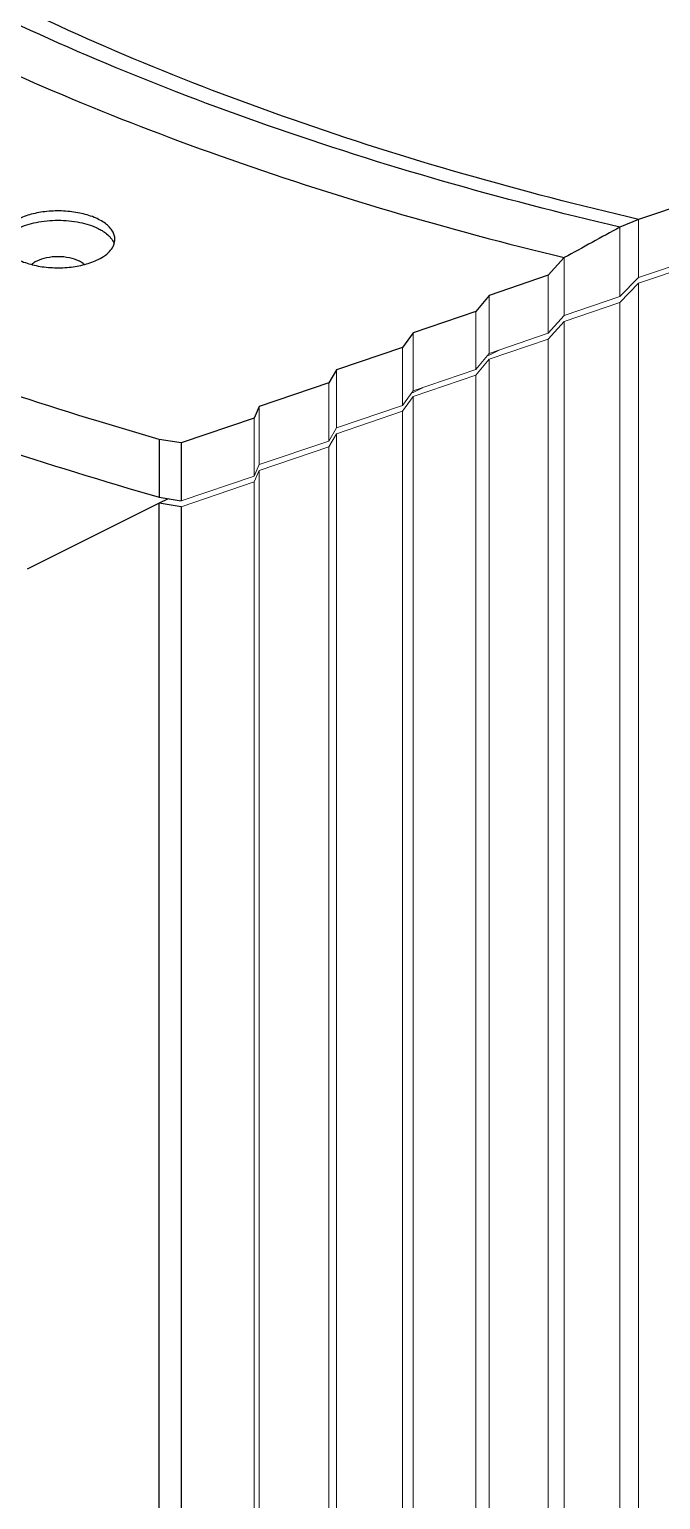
# Model space of a CAD drawing. Header units: millimetres. Extents: x 208114 to 212367, y 170574 to 176275.
# Drawn here: x 211470.1 to 211519.1, y 175258.6 to 175372.9 of the extents above; entities that cross this region are included whole.
import ezdxf

# ---------------------------------------------------------------- set-up
doc = ezdxf.new("R2010")
doc.units = ezdxf.units.MM
doc.header["$LTSCALE"] = 10
doc.layers.add('标注', color=251, linetype='Continuous', lineweight=9)

msp = doc.modelspace()

# ---------------------------------------------------------------- linework, layer by layer
for p, q in [((211521.5, 175359.49), (211517.43, 175358.11)), ((211517.43, 175358.11), (211515.98, 175357.51)), ((211511.66, 175355.14), (211510.41, 175353.77)), ((211510.41, 175353.77), (211505.82, 175352.2)), ((211505.82, 175352.2), (211504.78, 175350.95)), ((211504.78, 175350.95), (211499.93, 175349.29)), ((211499.93, 175349.29), (211499.1, 175348.16)), ((211499.1, 175348.16), (211493.98, 175346.41)), ((211493.98, 175346.41), (211493.37, 175345.4)), ((211493.37, 175345.4), (211487.98, 175343.56)), ((211487.98, 175343.56), (211487.59, 175342.66)), ((211487.59, 175342.66), (211481.91, 175340.74)), ((211480.22, 175341.02), (211480.22, 175336.52)), ((211481.91, 175340.74), (211480.22, 175341.02)), ((211481.91, 175340.74), (211481.91, 175336.24)), ((211480.22, 175336.06), (211469.96, 175330.93)), ((211480.22, 175336.52), (211481.91, 175336.24)), ((211480.9, 175336.4), (211480.22, 175336.07)), ((211480.22, 174468.28), (211480.22, 175336.07)), ((211481.91, 175335.78), (211480.22, 175336.07)), ((211481.91, 175335.78), (211481.91, 174468))]:
    msp.add_line(p, q)
for points, knots in [([(211515.98, 175357.51), (211506.74, 175359.67), (211493.27, 175363.5), (211476.22, 175370.02), (211464.56, 175375.34), (211453.86, 175381.14), (211444.22, 175387.4), (211435.69, 175394.05), (211430.63, 175398.87), (211428.33, 175401.34)], [0, 0, 0, 0, 0.286744, 0.422029, 0.551141, 0.673667, 0.789341, 0.898077, 1, 1, 1, 1]), ([(211517.43, 175358.11), (211508.35, 175360.23), (211495.11, 175363.99), (211478.36, 175370.39), (211466.91, 175375.62), (211456.4, 175381.32), (211446.93, 175387.46), (211438.55, 175394), (211433.59, 175398.74), (211431.33, 175401.16)], [0, 0, 0, 0, 0.28677, 0.422062, 0.551178, 0.673703, 0.789371, 0.898094, 1, 1, 1, 1]), ([(211425.39, 175398.28), (211427.72, 175395.87), (211432.79, 175391.17), (211441.29, 175384.67), (211450.83, 175378.55), (211461.36, 175372.85), (211472.8, 175367.61), (211489.47, 175361.17), (211502.63, 175357.33), (211511.66, 175355.14)], [0, 0, 0, 0, 0.102836, 0.212229, 0.328272, 0.450873, 0.579785, 0.714632, 1, 1, 1, 1]), ([(211480.22, 175341.02), (211471.88, 175343.42), (211455.9, 175348.7), (211433.55, 175358.4), (211413.92, 175369.47), (211402.32, 175378.06), (211397.14, 175382.56)], [0, 0, 0, 0, 0.278413, 0.539056, 0.779917, 1, 1, 1, 1]), ([(211476.77, 175356.56), (211476.77, 175356.67), (211476.74, 175356.9), (211476.59, 175357.22), (211476.35, 175357.53), (211475.89, 175357.92), (211475.12, 175358.33), (211474.02, 175358.64), (211472.78, 175358.79), (211471.51, 175358.76), (211470.3, 175358.55), (211469.56, 175358.29), (211469.23, 175358.12)], [0, 0, 0, 0, 0.038299, 0.078932, 0.123703, 0.173655, 0.289891, 0.425594, 0.573755, 0.725186, 0.870152, 1, 1, 1, 1]), ([(211469.23, 175357.4), (211469.68, 175357.63), (211470.71, 175357.95), (211472.35, 175358.1), (211473.99, 175357.95), (211475.03, 175357.63), (211475.48, 175357.4)], [0, 0, 0, 0, 0.235389, 0.5, 0.764611, 1, 1, 1, 1]), ([(211475.48, 175357.4), (211475.58, 175357.35), (211475.93, 175357.16), (211476.25, 175356.91), (211476.44, 175356.69)], [0, 0, 0, 0, 0.276579, 1, 1, 1, 1]), ([(211476.44, 175356.69), (211476.47, 175356.65), (211476.58, 175356.5), (211476.67, 175356.33), (211476.71, 175356.2)], [0, 0, 0, 0, 0.264924, 1, 1, 1, 1]), ([(211431.3, 175355.49), (211438.82, 175351.64), (211454.87, 175344.55), (211471.51, 175339.02), (211480.22, 175336.52)], [0, 0, 0, 0, 0.482618, 1, 1, 1, 1]), ([(211467.93, 175356.56), (211467.93, 175356.45), (211467.97, 175356.23), (211468.12, 175355.9), (211468.36, 175355.6), (211468.82, 175355.2), (211469.59, 175354.8), (211470.69, 175354.48), (211471.93, 175354.33), (211473.2, 175354.36), (211474.4, 175354.57), (211475.15, 175354.83), (211475.48, 175355)], [0, 0, 0, 0, 0.038299, 0.078932, 0.123703, 0.173655, 0.289891, 0.425594, 0.573755, 0.725186, 0.870152, 1, 1, 1, 1]), ([(211475.48, 175355), (211475.67, 175355.09), (211476.02, 175355.3), (211476.44, 175355.68), (211476.71, 175356.1), (211476.77, 175356.42), (211476.77, 175356.56)], [0, 0, 0, 0, 0.302469, 0.565528, 0.793423, 1, 1, 1, 1]), ([(211470.7, 175354.87), (211470.66, 175354.85), (211470.52, 175354.77), (211470.39, 175354.68), (211470.31, 175354.61)], [0, 0, 0, 0, 0.267486, 1, 1, 1, 1]), ([(211474.01, 175354.87), (211473.77, 175354.99), (211473.22, 175355.16), (211472.35, 175355.24), (211471.49, 175355.16), (211470.94, 175354.99), (211470.7, 175354.87)], [0, 0, 0, 0, 0.235399, 0.5, 0.764601, 1, 1, 1, 1]), ([(211474.4, 175354.61), (211474.37, 175354.63), (211474.25, 175354.73), (211474.12, 175354.81), (211474.01, 175354.87)], [0, 0, 0, 0, 0.232727, 1, 1, 1, 1])]:
    msp.add_open_spline(points, degree=3, knots=knots)
msp.add_open_spline([(211515.98, 175357.51), (211514.54, 175356.73), (211513.1, 175355.93), (211511.66, 175355.14)], degree=3)
at = {"layer": '标注', "color": 0, "lineweight": 5}
for p, q in [((211517.43, 175358.11), (211517.43, 175353.61)), ((211515.98, 175357.51), (211515.98, 175352.11)), ((211511.66, 175355.14), (211511.66, 175350.64)), ((211517.43, 175353.61), (211521.5, 175354.98)), ((211521.5, 175354.53), (211517.43, 175353.16)), ((211510.41, 175353.77), (211510.41, 175349.26)), ((211515.98, 175352.11), (211517.43, 175353.61)), ((211517.43, 175353.16), (211515.98, 175351.66)), ((211517.43, 175353.16), (211517.43, 174485.38)), ((211505.82, 175352.2), (211505.82, 175347.7)), ((211511.66, 175350.64), (211515.98, 175352.11)), ((211504.78, 175350.95), (211504.78, 175346.45)), ((211515.98, 175351.66), (211511.66, 175350.19)), ((211515.98, 175351.66), (211515.98, 174483.88)), ((211510.41, 175349.26), (211511.66, 175350.64)), ((211511.66, 175350.19), (211510.41, 175348.81)), ((211511.66, 175350.19), (211511.66, 174482.41)), ((211499.93, 175349.29), (211499.93, 175344.79)), ((211505.82, 175347.7), (211510.41, 175349.26)), ((211510.41, 175348.81), (211505.82, 175347.25)), ((211510.41, 175348.81), (211510.41, 174481.03)), ((211499.1, 175348.16), (211499.1, 175343.66)), ((211504.78, 175346.45), (211505.82, 175347.7)), ((211505.65, 175347.49), (211505.87, 175347.6)), ((211505.87, 175347.6), (211506.6, 175347.96)), ((211493.98, 175346.41), (211493.98, 175341.91)), ((211499.93, 175344.79), (211504.78, 175346.45)), ((211505.82, 175347.25), (211504.78, 175346)), ((211505.82, 175347.25), (211505.82, 174479.47)), ((211493.37, 175345.4), (211493.37, 175340.89)), ((211504.78, 175346), (211499.93, 175344.34)), ((211504.78, 175346), (211504.78, 174478.22)), ((211499.1, 175343.66), (211499.93, 175344.79)), ((211499.93, 175344.34), (211499.1, 175343.21)), ((211499.79, 175344.6), (211499.98, 175344.69)), ((211499.93, 175344.34), (211499.93, 174476.56)), ((211499.98, 175344.69), (211500.56, 175344.97)), ((211500.56, 175344.97), (211500.67, 175345.02)), ((211487.98, 175343.56), (211487.98, 175339.06)), ((211493.98, 175341.91), (211499.1, 175343.66)), ((211499.1, 175343.21), (211493.98, 175341.46)), ((211499.1, 175343.21), (211499.1, 174475.43)), ((211487.59, 175342.66), (211487.59, 175338.16)), ((211493.37, 175340.89), (211493.98, 175341.91)), ((211487.98, 175339.06), (211493.37, 175340.89)), ((211493.98, 175341.46), (211493.37, 175340.44)), ((211493.98, 175341.46), (211493.98, 174473.68)), ((211493.37, 175340.44), (211487.98, 175338.61)), ((211493.37, 175340.44), (211493.37, 174472.66)), ((211487.59, 175338.16), (211487.98, 175339.06)), ((211487.98, 175338.61), (211487.59, 175337.71)), ((211487.98, 175338.61), (211487.98, 174470.83)), ((211481.91, 175336.24), (211487.59, 175338.16)), ((211487.59, 175337.71), (211481.91, 175335.78)), ((211487.59, 175337.71), (211487.59, 174469.93))]:
    msp.add_line(p, q, dxfattribs=at)

doc.saveas('drawing.dxf')
